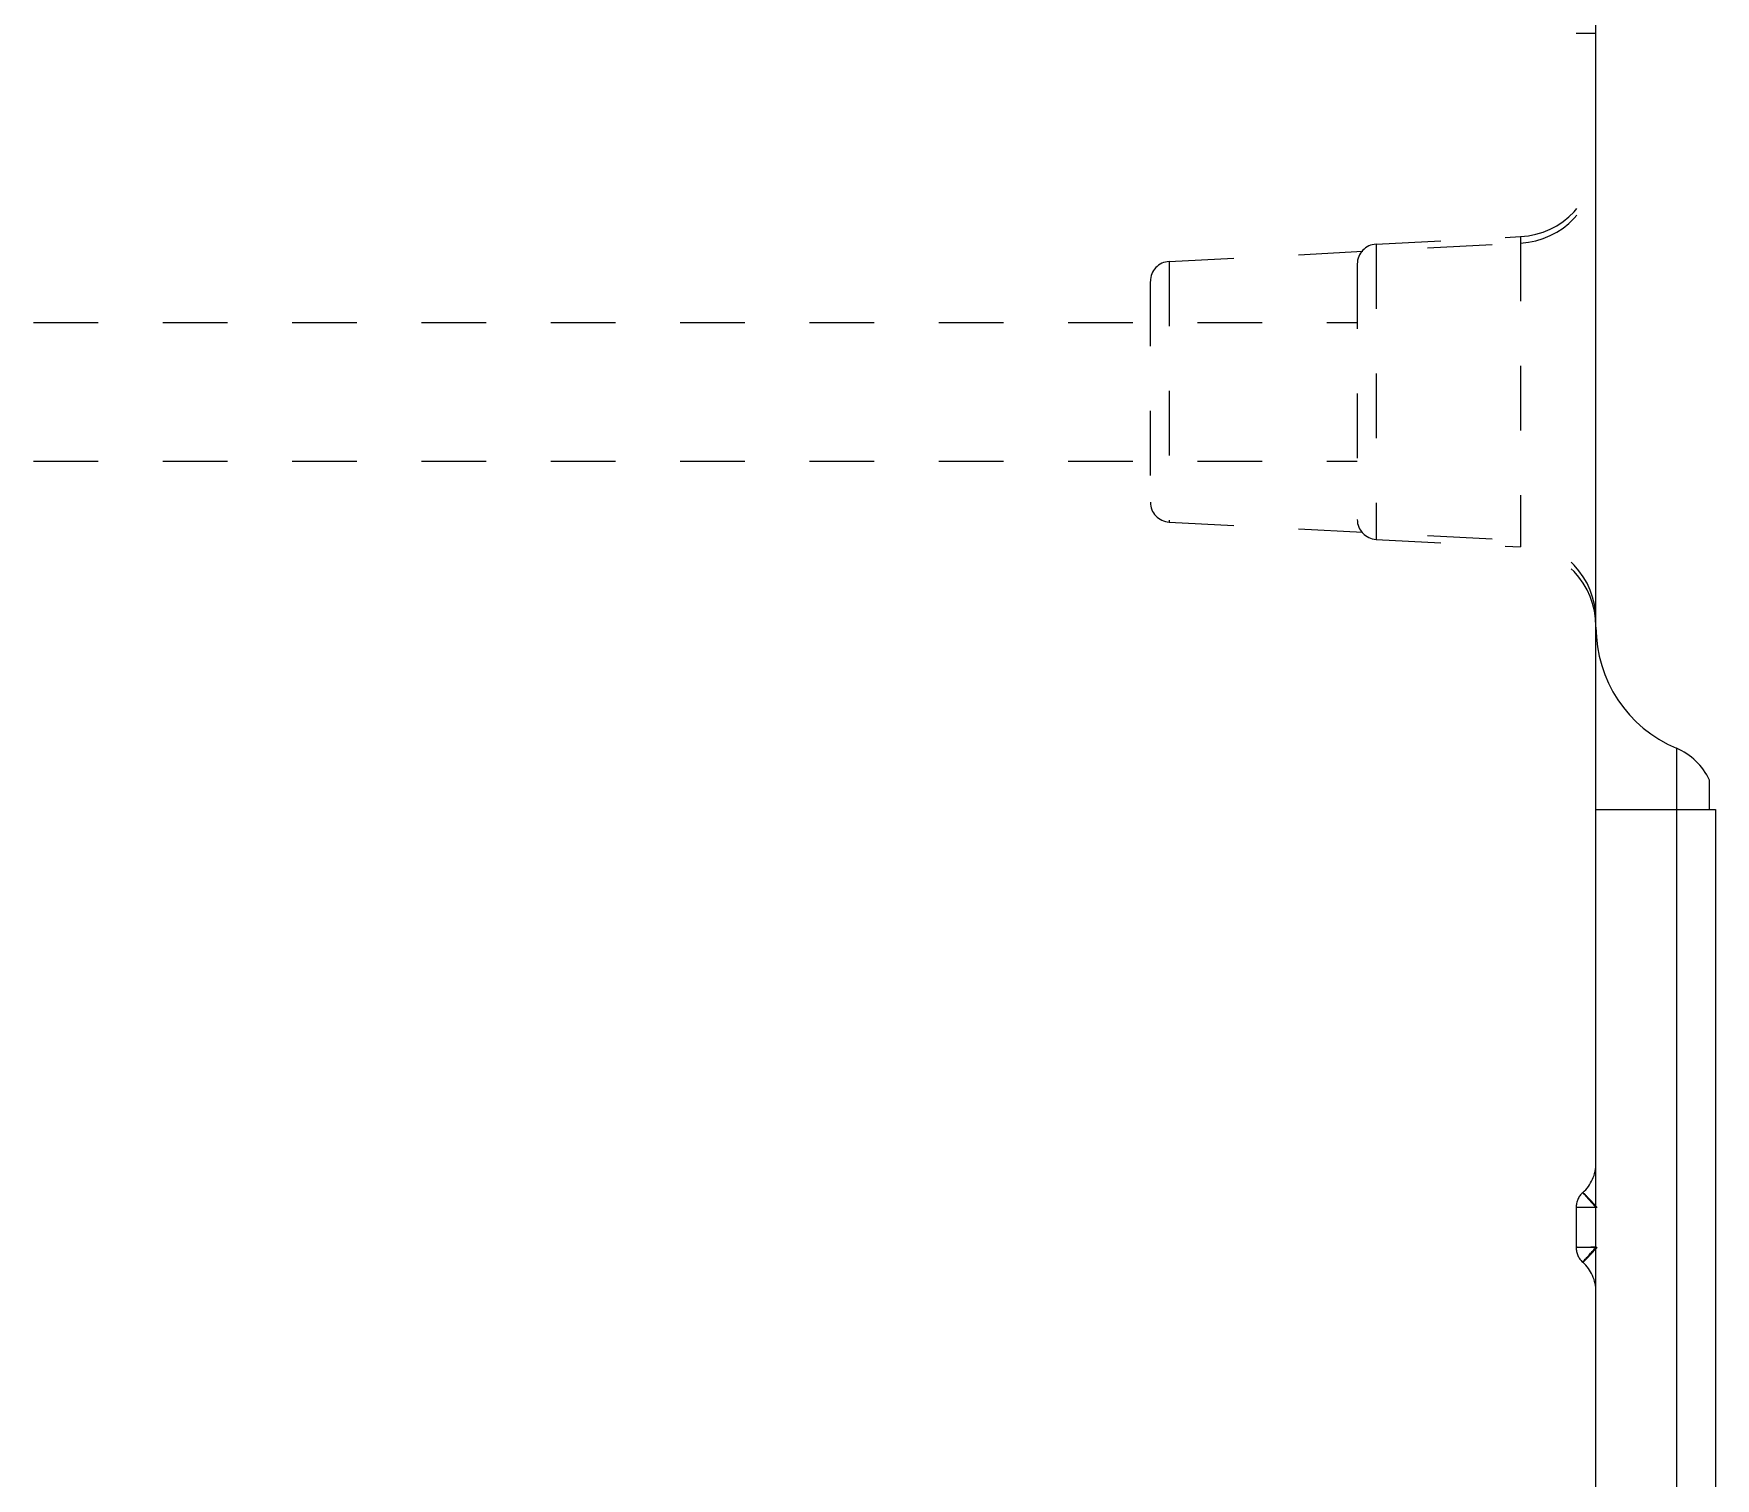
# Model space of a CAD drawing. Header units: millimetres. Extents: x 4797 to 6967, y -10922 to -3169.
# Drawn here: x 5353.87 to 5396.34, y -6401.22 to -6364.73 of the extents above; entities that cross this region are included whole.
import ezdxf

# ---------------------------------------------------------------- set-up
doc = ezdxf.new("R2010")
doc.units = ezdxf.units.MM
doc.header["$LTSCALE"] = 16.335
doc.linetypes.add('HIDDEN', pattern=[0.2, 0.1, -0.1])
doc.layers.get('0').update_dxf_attribs({"linetype": 'CONTINUOUS'})
doc.layers.add('DEFAULT_2', color=8, linetype='HIDDEN')

msp = doc.modelspace()

# ---------------------------------------------------------------- linework, layer by layer
at = {"color": 7, "linetype": 'Continuous'}
for p, q in [((5393.327, -6544.42), (5393.327, -6263.588)), ((5395.358, -6382.781), (5395.357, -6529.595)), ((5396.192, -6384.331), (5396.192, -6383.585)), ((5393.327, -6384.331), (5396.342, -6384.331)), ((5396.342, -6384.331), (5396.342, -6528.046))]:
    msp.add_line(p, q, dxfattribs=at)
for centre, radius, start, end in [((5396.644, -6379.724), 3.317, 179.9999, 247.185), ((5394.734, -6384.264), 1.608, 24.9444, 67.185)]:
    msp.add_arc(centre, radius, start, end, dxfattribs=at)
at = {"layer": 'DEFAULT_2', "color": 8, "linetype": 'HIDDEN'}
for p, q in [((5393.327, -6364.733), (5392.825, -6364.733)), ((5387.773, -6370.049), (5391.422, -6369.858)), ((5391.422, -6369.858), (5391.422, -6377.698)), ((5382.547, -6370.487), (5391.422, -6370.022)), ((5387.773, -6370.049), (5387.773, -6377.507)), ((5382.547, -6370.487), (5382.547, -6377.069)), ((5387.297, -6370.551), (5387.297, -6377.005)), ((5382.071, -6370.99), (5382.071, -6376.566)), ((5311.392, -6372.028), (5387.297, -6372.028)), ((5311.392, -6375.528), (5387.297, -6375.528)), ((5382.547, -6377.069), (5391.422, -6377.534)), ((5387.773, -6377.507), (5391.422, -6377.698)), ((5392.825, -6394.381), (5392.825, -6395.386)), ((5393.351, -6394.381), (5392.825, -6394.381)), ((5392.825, -6395.386), (5393.325, -6395.386))]:
    msp.add_line(p, q, dxfattribs=at)
for centre, radius, start, end in [((5391.317, -6367.851), 2.01, 272.9999, 359.9999), ((5391.317, -6368.014), 2.01, 272.9999, 359.9999), ((5387.8, -6370.551), 0.502, 92.9999, 179.9999), ((5382.574, -6370.989), 0.502, 92.9999, 179.9999), ((5382.574, -6376.567), 0.502, 179.9999, 266.9999), ((5387.8, -6377.005), 0.502, 179.9999, 266.9999), ((5391.317, -6379.542), 2.01, 359.9999, 86.9999), ((5391.317, -6379.705), 2.01, 359.9999, 86.9999), ((5392.322, -6393.257), 1.005, 311.8102, 359.9999), ((5393.327, -6394.381), 0.502, 131.8102, 179.9999), ((5393.327, -6395.386), 0.502, 179.9999, 228.1896), ((5392.322, -6396.509), 1.005, 359.9999, 48.1896), ((5390.475, -6393.369), 3.472, 316.4816, 317.5714)]:
    msp.add_arc(centre, radius, start, end, dxfattribs=at)
for points, knots in [([(5393.354, -6394.381), (5393.312, -6394.33), (5393.229, -6394.241), (5393.129, -6394.136), (5393.064, -6394.07), (5393.029, -6394.032), (5393.008, -6394.021), (5392.995, -6394.004), (5392.993, -6394.007)], [0, 0, 0, 0, 0.378458, 0.70365, 0.828586, 0.921618, 0.979462, 1, 1, 1, 1]), ([(5392.992, -6394.006), (5392.996, -6394.01), (5393.053, -6394.071), (5393.108, -6394.133), (5393.159, -6394.191)], [0, 0, 0, 0, 0.068603, 1, 1, 1, 1]), ([(5393.327, -6394.381), (5393.285, -6394.333), (5393.174, -6394.207), (5393.064, -6394.082), (5392.993, -6394.007)], [0, 0, 0, 0, 0.381977, 1, 1, 1, 1]), ([(5392.994, -6394.008), (5392.998, -6394.004), (5393.019, -6394.034), (5393.054, -6394.054), (5393.111, -6394.119), (5393.154, -6394.163), (5393.178, -6394.188)], [0, 0, 0, 0, 0.070825, 0.270865, 0.587773, 1, 1, 1, 1]), ([(5393.159, -6394.191), (5393.173, -6394.206), (5393.228, -6394.269), (5393.284, -6394.333), (5393.327, -6394.381)], [0, 0, 0, 0, 0.235475, 1, 1, 1, 1]), ([(5393.178, -6394.188), (5393.192, -6394.203), (5393.252, -6394.266), (5393.311, -6394.33), (5393.354, -6394.381)], [0, 0, 0, 0, 0.236675, 1, 1, 1, 1]), ([(5393.351, -6394.381), (5393.285, -6394.381), (5393.161, -6394.379), (5393.016, -6394.376), (5392.92, -6394.379), (5392.869, -6394.375), (5392.837, -6394.386), (5392.825, -6394.381)], [0, 0, 0, 0, 0.378101, 0.703921, 0.82934, 0.922606, 1, 1, 1, 1]), ([(5393.325, -6394.381), (5393.261, -6394.381), (5393.094, -6394.378), (5392.928, -6394.377), (5392.825, -6394.381)], [0, 0, 0, 0, 0.382197, 1, 1, 1, 1]), ([(5392.825, -6395.386), (5392.83, -6395.383), (5392.855, -6395.388), (5392.906, -6395.382), (5392.989, -6395.384), (5393.053, -6395.384), (5393.089, -6395.384)], [0, 0, 0, 0, 0.069056, 0.269131, 0.587128, 1, 1, 1, 1]), ([(5392.891, -6395.388), (5392.882, -6395.388), (5392.859, -6395.387), (5392.837, -6395.386), (5392.825, -6395.386)], [0, 0, 0, 0, 0.430453, 1, 1, 1, 1]), ([(5393.325, -6395.386), (5393.282, -6395.386), (5393.137, -6395.387), (5392.993, -6395.39), (5392.891, -6395.388)], [0, 0, 0, 0, 0.297975, 1, 1, 1, 1]), ([(5392.992, -6395.76), (5393.001, -6395.75), (5393.115, -6395.628), (5393.224, -6395.501), (5393.327, -6395.385)], [0, 0, 0, 0, 0.076344, 1, 1, 1, 1]), ([(5392.992, -6395.76), (5392.995, -6395.762), (5393.008, -6395.746), (5393.029, -6395.734), (5393.064, -6395.696), (5393.129, -6395.631), (5393.229, -6395.525), (5393.312, -6395.436), (5393.354, -6395.386)], [0, 0, 0, 0, 0.020535, 0.078389, 0.171439, 0.296394, 0.621602, 1, 1, 1, 1]), ([(5393.354, -6395.386), (5393.325, -6395.42), (5393.225, -6395.531), (5393.122, -6395.64), (5393.047, -6395.714)], [0, 0, 0, 0, 0.295844, 1, 1, 1, 1]), ([(5393.047, -6395.714), (5393.035, -6395.726), (5393.019, -6395.732), (5392.998, -6395.762), (5392.994, -6395.758)], [0, 0, 0, 0, 0.738519, 1, 1, 1, 1])]:
    msp.add_open_spline(points, degree=3, knots=knots, dxfattribs=at)
msp.add_open_spline([(5393.089, -6395.384), (5393.176, -6395.385), (5393.264, -6395.386), (5393.351, -6395.386)], degree=3, dxfattribs=at)

doc.saveas('drawing.dxf')
